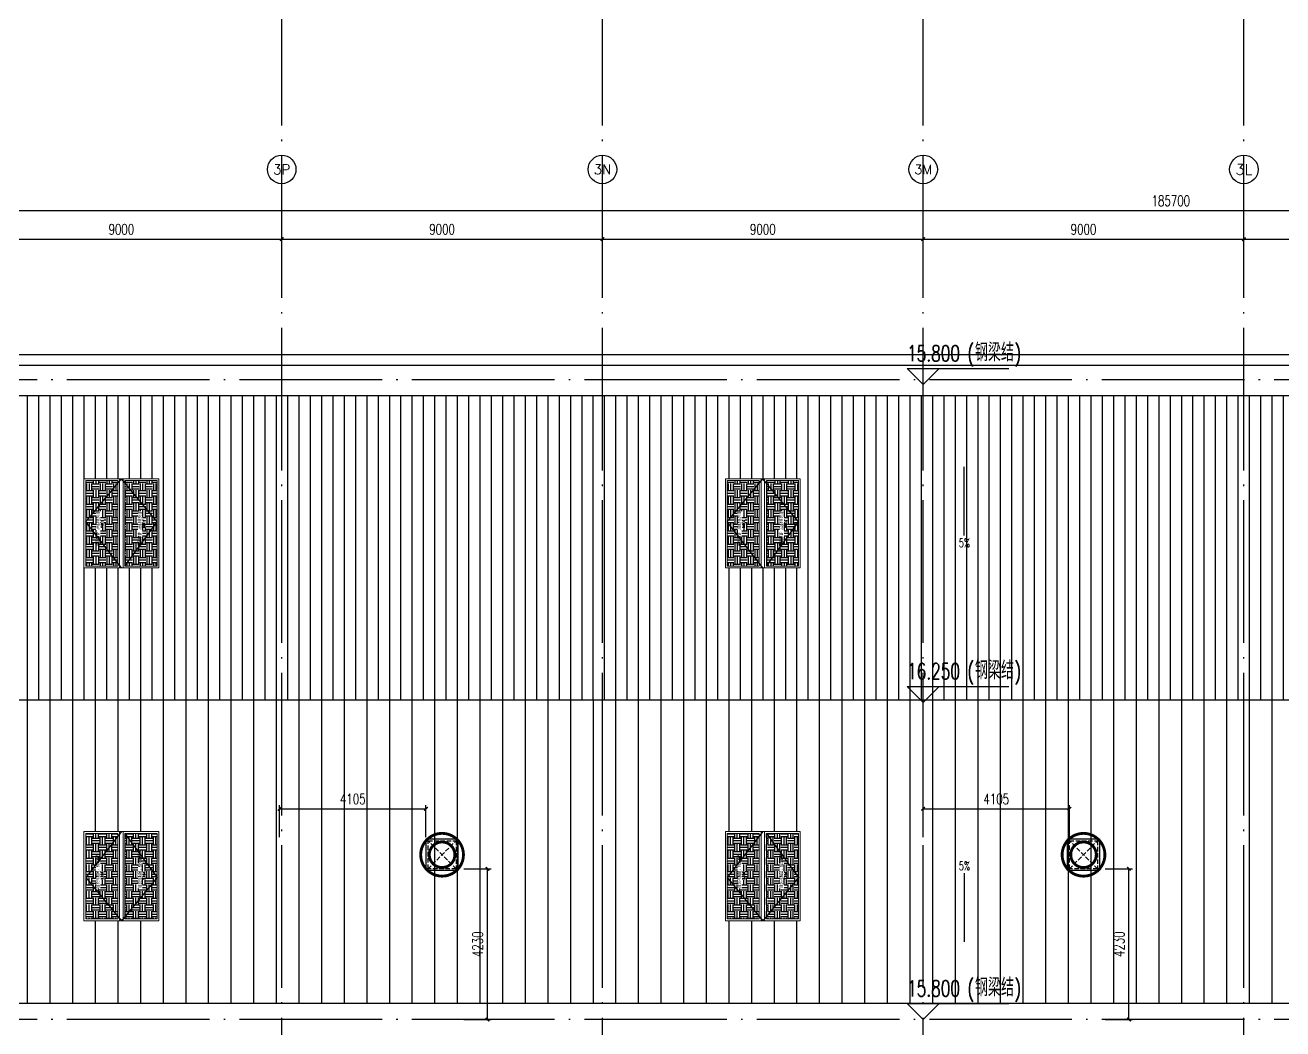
# Model space of a CAD drawing. Extents: x -555607 to 460190, y 498714 to 1664455.
# Drawn here: x 246946 to 282240, y 602510 to 630673 of the extents above; entities that cross this region are included whole.
import ezdxf
from ezdxf.enums import TextEntityAlignment as Align

# ---------------------------------------------------------------- set-up
doc = ezdxf.new("R2010")
doc.units = 0
doc.header["$LTSCALE"] = 1000
doc.header["$MEASUREMENT"] = 0
for name, pattern in [('DASH', [0.35, 0.25, -0.1]), ('DOTE', [2.42, 2, -0.2, 0.02, -0.2]), ('HIDDEN', [9.525, 6.35, -3.175])]:
    doc.linetypes.add(name, pattern=pattern)
doc.layers.get('Defpoints').update_dxf_attribs({"color": 210})
for name, color, linetype in [('A-AXIS-D', 1, 'Continuous'), ('A-AXIS-DOTE', 14, 'DOTE'), ('A-AXIS-DP', 126, 'Continuous'), ('A-AXIS-SYMB', 3, 'Continuous'), ('A-HATCH-2', 251, 'Continuous'), ('A-LIN-V', 9, 'Continuous'), ('A-SFCE', 30, 'Continuous'), ('A-WINDOW', 8, 'Continuous'), ('SPACE', 7, 'Continuous'), ('SPACE_HATCH', 8, 'Continuous'), ('参考线', 8, 'Continuous'), ('外框', 1, 'HIDDEN'), ('暖通', 7, 'Continuous')]:
    doc.layers.add(name, color=color, linetype=linetype)
doc.layers.add('成型线', color=3, linetype='Continuous', lineweight=18)
doc.styles.add('_TCH_AXIS', font='COMPLEX', dxfattribs={"bigfont": 'GBCBIG'})
doc.styles.add('_TCH_DIM', font='SIMPLEX', dxfattribs={"bigfont": 'GBCBIG'})
doc.styles.add('_TCH_DIM_T3', font='SIMPLEX', dxfattribs={"width": 0.705882, "bigfont": 'GBCBIG'})
doc.styles.add('_TCH_SPACE', font='SIMPLEX', dxfattribs={"height": 5, "bigfont": 'GBCBIG'})
doc.dimstyles.new('_TCH_ARCH&&100', dxfattribs={"dimtxt": 297.5, "dimasz": 100, "dimexe": 100, "dimexo": 100, "dimgap": 126.25, "dimtad": 1, "dimdec": 0, "dimzin": 0, "dimdsep": 46, "dimtxsty": '_TCH_DIM_T3', "dimblk": 'ARCHTICK', "dimcen": 0.09, "dimclrt": 7, "dimazin": 2, "dimtfac": 1, "dimtdec": 0, "dimtix": 1, "dimtmove": 2, "dimatfit": 3, "dimfxl": 100, "dimtolj": 1, "dimtzin": 0, "dimarcsym": 0})
pattern_1 = [(0, (0, 0), (187.5, 187.5), [187.5, -187.5]), (0, (0, 70.31), (187.5, 187.5), [187.5, -187.5]), (0, (0, 140.62), (187.5, 187.5), [187.5, -187.5]), (90, (23.44, 164.06), (-187.5, 187.5), [187.5, -187.5]), (90, (93.75, 164.06), (-187.5, 187.5), [187.5, -187.5]), (90, (164.06, 164.06), (-187.5, 187.5), [187.5, -187.5])]

# ---------------------------------------------------------------- blocks, each defined once
blk = doc.blocks.new('_ArchTick')
at = {"color": 0, "linetype": 'ByBlock', "const_width": 0.4}
blk.add_lwpolyline([(-0.5, -0.5), (0.5, 0.5)], dxfattribs=at)
blk = doc.blocks.new('*D445')
at = {"layer": 'A-AXIS-D', "color": 0, "lineweight": -2, "transparency": 16777216}
for p, q in [((245146, 623910), (245146, 624768)), ((254146, 623910), (254146, 624768)), ((245146, 624668), (254146, 624668))]:
    blk.add_line(p, q, dxfattribs=at)
at = {"layer": 'Defpoints', "color": 0, "transparency": 16777216}
for p in [(254146, 624668), (245146, 623810), (254146, 623810)]:
    blk.add_point(p, dxfattribs=at)
at = {"layer": 'A-AXIS-D', "color": 0, "lineweight": -2, "transparency": 16777216, "xscale": 100, "yscale": 100, "zscale": 100, "rotation": 180}
blk.add_blockref('_ArchTick', (245146, 624668), dxfattribs=at)
at = {"layer": 'A-AXIS-D', "color": 0, "lineweight": -2, "transparency": 16777216, "xscale": 100, "yscale": 100, "zscale": 100}
blk.add_blockref('_ArchTick', (254146, 624668), dxfattribs=at)
at = {"layer": 'A-AXIS-D', "color": 7, "transparency": 16777216, "insert": (249646, 624943), "char_height": 297.5, "attachment_point": 5, "style": '_TCH_DIM_T3'}
blk.add_mtext('\\A1;9000', dxfattribs=at)
blk = doc.blocks.new('*D446')
at = {"layer": 'A-AXIS-D', "color": 0, "lineweight": -2, "transparency": 16777216}
for p, q in [((254146, 623910), (254146, 624768)), ((263146, 623910), (263146, 624768)), ((254146, 624668), (263146, 624668))]:
    blk.add_line(p, q, dxfattribs=at)
at = {"layer": 'Defpoints', "color": 0, "transparency": 16777216}
for p in [(263146, 624668), (254146, 623810), (263146, 623810)]:
    blk.add_point(p, dxfattribs=at)
at = {"layer": 'A-AXIS-D', "color": 0, "lineweight": -2, "transparency": 16777216, "xscale": 100, "yscale": 100, "zscale": 100, "rotation": 180}
blk.add_blockref('_ArchTick', (254146, 624668), dxfattribs=at)
at = {"layer": 'A-AXIS-D', "color": 0, "lineweight": -2, "transparency": 16777216, "xscale": 100, "yscale": 100, "zscale": 100}
blk.add_blockref('_ArchTick', (263146, 624668), dxfattribs=at)
at = {"layer": 'A-AXIS-D', "color": 7, "transparency": 16777216, "insert": (258646, 624943), "char_height": 297.5, "attachment_point": 5, "style": '_TCH_DIM_T3'}
blk.add_mtext('\\A1;9000', dxfattribs=at)
blk = doc.blocks.new('*D447')
at = {"layer": 'A-AXIS-D', "color": 0, "lineweight": -2, "transparency": 16777216}
for p, q in [((263146, 623910), (263146, 624768)), ((272146, 623910), (272146, 624768)), ((263146, 624668), (272146, 624668))]:
    blk.add_line(p, q, dxfattribs=at)
at = {"layer": 'Defpoints', "color": 0, "transparency": 16777216}
for p in [(272146, 624668), (263146, 623810), (272146, 623810)]:
    blk.add_point(p, dxfattribs=at)
at = {"layer": 'A-AXIS-D', "color": 0, "lineweight": -2, "transparency": 16777216, "xscale": 100, "yscale": 100, "zscale": 100, "rotation": 180}
blk.add_blockref('_ArchTick', (263146, 624668), dxfattribs=at)
at = {"layer": 'A-AXIS-D', "color": 0, "lineweight": -2, "transparency": 16777216, "xscale": 100, "yscale": 100, "zscale": 100}
blk.add_blockref('_ArchTick', (272146, 624668), dxfattribs=at)
at = {"layer": 'A-AXIS-D', "color": 7, "transparency": 16777216, "insert": (267646, 624943), "char_height": 297.5, "attachment_point": 5, "style": '_TCH_DIM_T3'}
blk.add_mtext('\\A1;9000', dxfattribs=at)
blk = doc.blocks.new('*D448')
at = {"layer": 'A-AXIS-D', "color": 0, "lineweight": -2, "transparency": 16777216}
for p, q in [((272146, 623910), (272146, 624768)), ((281146, 623910), (281146, 624768)), ((272146, 624668), (281146, 624668))]:
    blk.add_line(p, q, dxfattribs=at)
at = {"layer": 'Defpoints', "color": 0, "transparency": 16777216}
for p in [(281146, 624668), (272146, 623810), (281146, 623810)]:
    blk.add_point(p, dxfattribs=at)
at = {"layer": 'A-AXIS-D', "color": 0, "lineweight": -2, "transparency": 16777216, "xscale": 100, "yscale": 100, "zscale": 100, "rotation": 180}
blk.add_blockref('_ArchTick', (272146, 624668), dxfattribs=at)
at = {"layer": 'A-AXIS-D', "color": 0, "lineweight": -2, "transparency": 16777216, "xscale": 100, "yscale": 100, "zscale": 100}
blk.add_blockref('_ArchTick', (281146, 624668), dxfattribs=at)
at = {"layer": 'A-AXIS-D', "color": 7, "transparency": 16777216, "insert": (276646, 624943), "char_height": 297.5, "attachment_point": 5, "style": '_TCH_DIM_T3'}
blk.add_mtext('\\A1;9000', dxfattribs=at)
blk = doc.blocks.new('*D449')
at = {"layer": 'A-AXIS-D', "color": 0, "lineweight": -2, "transparency": 16777216}
for p, q in [((281146, 623910), (281146, 624768)), ((290146, 623910), (290146, 624768)), ((281146, 624668), (290146, 624668))]:
    blk.add_line(p, q, dxfattribs=at)
at = {"layer": 'Defpoints', "color": 0, "transparency": 16777216}
for p in [(290146, 624668), (281146, 623810), (290146, 623810)]:
    blk.add_point(p, dxfattribs=at)
at = {"layer": 'A-AXIS-D', "color": 0, "lineweight": -2, "transparency": 16777216, "xscale": 100, "yscale": 100, "zscale": 100, "rotation": 180}
blk.add_blockref('_ArchTick', (281146, 624668), dxfattribs=at)
at = {"layer": 'A-AXIS-D', "color": 0, "lineweight": -2, "transparency": 16777216, "xscale": 100, "yscale": 100, "zscale": 100}
blk.add_blockref('_ArchTick', (290146, 624668), dxfattribs=at)
at = {"layer": 'A-AXIS-D', "color": 7, "transparency": 16777216, "insert": (285646, 624943), "char_height": 297.5, "attachment_point": 5, "style": '_TCH_DIM_T3'}
blk.add_mtext('\\A1;9000', dxfattribs=at)
blk = doc.blocks.new('*D460')
at = {"layer": 'A-AXIS-D', "color": 0, "lineweight": -2, "transparency": 16777216}
for p, q in [((186246, 624010), (186246, 625568)), ((186246, 625468), (371946, 625468)), ((371946, 624010), (371946, 625568))]:
    blk.add_line(p, q, dxfattribs=at)
at = {"layer": 'Defpoints', "color": 0, "transparency": 16777216}
for p in [(371946, 625468), (186246, 623910), (371946, 623910)]:
    blk.add_point(p, dxfattribs=at)
at = {"layer": 'A-AXIS-D', "color": 0, "lineweight": -2, "transparency": 16777216, "xscale": 100, "yscale": 100, "zscale": 100, "rotation": 180}
blk.add_blockref('_ArchTick', (186246, 625468), dxfattribs=at)
at = {"layer": 'A-AXIS-D', "color": 0, "lineweight": -2, "transparency": 16777216, "xscale": 100, "yscale": 100, "zscale": 100}
blk.add_blockref('_ArchTick', (371946, 625468), dxfattribs=at)
at = {"layer": 'A-AXIS-D', "color": 7, "transparency": 16777216, "insert": (279096, 625743), "char_height": 297.5, "attachment_point": 5, "style": '_TCH_DIM_T3'}
blk.add_mtext('\\A1;185700', dxfattribs=at)
blk = doc.blocks.new('44')
blk.add_wipeout([(277446, 745270), (279946, 745270), (279946, 747370), (277446, 747370)]).dxf.layer = '参考线'
at = {"layer": 'SPACE_HATCH'}
h = blk.add_hatch(dxfattribs=at)
h.set_pattern_fill('土壤', color=250, scale=50, style=0)
h.set_pattern_definition(pattern_1)
h.paths.add_polyline_path([(277496, 746420), (279896, 746420), (279896, 747320), (277496, 747320)])
h.paths.add_polyline_path([(278352, 746904), (279057, 746904), (279057, 747034), (278352, 747034)])
h.paths.add_polyline_path([(278591, 746811), (278817, 746811), (278817, 746895), (278591, 746895)])
h = blk.add_hatch(dxfattribs=at)
h.set_pattern_fill('土壤', color=250, scale=50, style=0)
h.set_pattern_definition(pattern_1)
h.paths.add_polyline_path([(277496, 746220), (279896, 746220), (279896, 745320), (277496, 745320)])
h.paths.add_polyline_path([(278352, 745724), (279057, 745724), (279057, 745854), (278352, 745854)])
h.paths.add_polyline_path([(278591, 745631), (278817, 745631), (278817, 745715), (278591, 745715)])
at = {"layer": '外框', "color": 250}
for points in [[(279946, 746320), (278658, 747320), (277446, 746320)], [(279896, 746220), (278658, 745320), (277446, 746320)]]:
    blk.add_lwpolyline(points, dxfattribs=at)
at = {"layer": '成型线', "color": 8}
for p, q in [((279946, 745270), (279946, 747370)), ((277446, 746370), (279946, 746370)), ((277446, 746270), (279946, 746270)), ((277496, 746420), (279896, 746420)), ((277496, 746220), (279896, 746220))]:
    blk.add_line(p, q, dxfattribs=at)
for points in [[(279946, 745270), (277446, 745270), (277446, 747370), (279946, 747370)], [(277496, 746420), (277496, 747320), (279896, 747320), (279896, 746420)], [(279896, 746220), (279896, 745320), (277496, 745320), (277496, 746220)]]:
    blk.add_lwpolyline(points, dxfattribs=at)
at = {"layer": 'SPACE', "color": 250, "style": '_TCH_SPACE'}
for p in [(278365, 746930), (278365, 745750)]:
    blk.add_text('自然排烟窗，有效面积', height=96.5, dxfattribs=at).set_placement(p)
at = {"layer": 'SPACE', "color": 250, "style": '_TCH_SPACE', "width": 0.705882}
for s, height, p in [('2.16m', 59.5, (278600, 746828)), ('2', 29.8, (278792, 746863)), ('2.16m', 59.5, (278600, 745648)), ('2', 29.8, (278792, 745683))]:
    blk.add_text(s, height=height, dxfattribs=at).set_placement(p)
blk = doc.blocks.new('frtt')
at = {"layer": 'A-LIN-V', "xscale": -1, "rotation": 90}
blk.add_blockref('44', (1112916, 997966), dxfattribs=at)
at = {"layer": 'A-LIN-V', "rotation": 90}
blk.add_blockref('44', (1112916, 430674), dxfattribs=at)
blk = doc.blocks.new('242343243')
at = {"layer": 'A-WINDOW'}
for p in [(-116950, -102575), (-98950, -102575)]:
    blk.add_blockref('frtt', p, dxfattribs=at)
blk = doc.blocks.new('fengji')
at = {"layer": '暖通', "color": 7, "linetype": 'DASH', "ltscale": 0.5}
for p, q in [((-395, 395), (395, -395)), ((395, 395), (-395, -395))]:
    blk.add_line(p, q, dxfattribs=at)
at = {"layer": '暖通', "color": 7, "const_width": 79.8}
for points in [[(0, -600, -1), (0, 600, -1)], [(0, -600, 1), (0, 600, 1)]]:
    blk.add_lwpolyline(points, format="xyb", dxfattribs=at)
at = {"layer": '暖通', "color": 7, "ltscale": 0.5}
blk.add_lwpolyline([(-445, 445), (445, 445), (445, -445), (-445, -445)], close=True, dxfattribs=at)
at = {"layer": '暖通', "color": 7, "linetype": 'DASH', "const_width": 79.8}
for points in [[(0, -358, -1), (0, 358, -1)], [(0, -358, 1), (0, 358, 1)]]:
    blk.add_lwpolyline(points, format="xyb", dxfattribs=at)
at = {"layer": '暖通', "color": 7, "linetype": 'DASH', "ltscale": 0.5}
blk.add_lwpolyline([(-395, 395), (395, 395), (395, -395), (-395, -395)], close=True, dxfattribs=at)
blk = doc.blocks.new('*D722')
at = {"layer": 'A-AXIS-DP', "color": 0, "lineweight": -2, "transparency": 16777216}
for p, q in [((277255, 607000), (278020, 607000)), ((277920, 602770), (277920, 607000)), ((277255, 602770), (278020, 602770))]:
    blk.add_line(p, q, dxfattribs=at)
at = {"layer": 'Defpoints', "color": 0, "transparency": 16777216}
for p in [(277155, 607000), (277920, 607000), (277155, 602770)]:
    blk.add_point(p, dxfattribs=at)
at = {"layer": 'A-AXIS-DP', "color": 0, "lineweight": -2, "transparency": 16777216, "xscale": 100, "yscale": 100, "zscale": 100}
for p, rotation in [((277920, 607000), 90), ((277920, 602770), 270)]:
    blk.add_blockref('_ArchTick', p, dxfattribs=dict(at, rotation=rotation))
at = {"layer": 'A-AXIS-DP', "color": 7, "transparency": 16777216, "insert": (277645, 604885), "char_height": 297.5, "attachment_point": 5, "rotation": 90, "style": '_TCH_DIM_T3'}
blk.add_mtext('\\A1;4230', dxfattribs=at)
blk = doc.blocks.new('*D723')
at = {"layer": 'A-AXIS-DP', "color": 0, "lineweight": -2, "transparency": 16777216}
for p, q in [((259255, 607000), (260020, 607000)), ((259920, 602770), (259920, 607000)), ((259255, 602770), (260020, 602770))]:
    blk.add_line(p, q, dxfattribs=at)
at = {"layer": 'Defpoints', "color": 0, "transparency": 16777216}
for p in [(259155, 607000), (259920, 607000), (259155, 602770)]:
    blk.add_point(p, dxfattribs=at)
at = {"layer": 'A-AXIS-DP', "color": 0, "lineweight": -2, "transparency": 16777216, "xscale": 100, "yscale": 100, "zscale": 100}
for p, rotation in [((259920, 607000), 90), ((259920, 602770), 270)]:
    blk.add_blockref('_ArchTick', p, dxfattribs=dict(at, rotation=rotation))
at = {"layer": 'A-AXIS-DP', "color": 7, "transparency": 16777216, "insert": (259645, 604885), "char_height": 297.5, "attachment_point": 5, "rotation": 90, "style": '_TCH_DIM_T3'}
blk.add_mtext('\\A1;4230', dxfattribs=at)
blk = doc.blocks.new('*D822')
at = {"layer": 'A-AXIS-DP', "color": 0, "lineweight": -2, "transparency": 16777216}
for p, q in [((272146, 607890), (272146, 608785)), ((272146, 608685), (276251, 608685)), ((276251, 607890), (276251, 608785))]:
    blk.add_line(p, q, dxfattribs=at)
at = {"layer": 'Defpoints', "color": 0, "transparency": 16777216}
for p in [(276251, 608685), (272146, 607790), (276251, 607790)]:
    blk.add_point(p, dxfattribs=at)
at = {"layer": 'A-AXIS-DP', "color": 0, "lineweight": -2, "transparency": 16777216, "xscale": 100, "yscale": 100, "zscale": 100, "rotation": 180}
blk.add_blockref('_ArchTick', (272146, 608685), dxfattribs=at)
at = {"layer": 'A-AXIS-DP', "color": 0, "lineweight": -2, "transparency": 16777216, "xscale": 100, "yscale": 100, "zscale": 100}
blk.add_blockref('_ArchTick', (276251, 608685), dxfattribs=at)
at = {"layer": 'A-AXIS-DP', "color": 7, "transparency": 16777216, "insert": (274198, 608960), "char_height": 297.5, "attachment_point": 5, "style": '_TCH_DIM_T3'}
blk.add_mtext('\\A1;4105', dxfattribs=at)
blk = doc.blocks.new('*D826')
at = {"layer": 'A-AXIS-DP', "color": 0, "lineweight": -2, "transparency": 16777216}
for p, q in [((254088, 607890), (254088, 608785)), ((254088, 608685), (258193, 608685)), ((258193, 607890), (258193, 608785))]:
    blk.add_line(p, q, dxfattribs=at)
at = {"layer": 'Defpoints', "color": 0, "transparency": 16777216}
for p in [(258193, 608685), (254088, 607790), (258193, 607790)]:
    blk.add_point(p, dxfattribs=at)
at = {"layer": 'A-AXIS-DP', "color": 0, "lineweight": -2, "transparency": 16777216, "xscale": 100, "yscale": 100, "zscale": 100, "rotation": 180}
blk.add_blockref('_ArchTick', (254088, 608685), dxfattribs=at)
at = {"layer": 'A-AXIS-DP', "color": 0, "lineweight": -2, "transparency": 16777216, "xscale": 100, "yscale": 100, "zscale": 100}
blk.add_blockref('_ArchTick', (258193, 608685), dxfattribs=at)
at = {"layer": 'A-AXIS-DP', "color": 7, "transparency": 16777216, "insert": (256140, 608960), "char_height": 297.5, "attachment_point": 5, "style": '_TCH_DIM_T3'}
blk.add_mtext('\\A1;4105', dxfattribs=at)
blk = doc.blocks.new('2312321321')
at = {"layer": '暖通', "rotation": 180}
for p in [(258645.8, 607395), (276645.8, 607395)]:
    blk.add_blockref('fengji', p, dxfattribs=at)
at = {"layer": 'A-AXIS-DP'}
for p1, p2, distance, picture, middle in [((254087.8, 607790), (258192.8, 607790), 895, '*D826', (256140.3, 608960)), ((272145.8, 607790), (276250.8, 607790), 895, '*D822', (274198.3, 608960)), ((259154.7, 602770), (259154.7, 607000), -765.3, '*D723', (259645, 604885)), ((277154.7, 602770), (277154.7, 607000), -765.3, '*D722', (277645, 604885))]:
    dim = blk.add_aligned_dim(p1=p1, p2=p2, distance=distance, dimstyle='_TCH_ARCH&&100', dxfattribs=at)
    dim.commit()
    dim.dimension.update_dxf_attribs({"geometry": picture, "text_midpoint": middle})

msp = doc.modelspace()

# ---------------------------------------------------------------- hatches: boundary and pattern name
at = {"layer": 'A-HATCH-2'}
h = msp.add_hatch(dxfattribs=at)
h.set_pattern_fill('ANSI31', color=250, scale=200, angle=45)
h.set_pattern_definition([(90, (0, 0), (-317.5, 0), [])])
h.paths.add_polyline_path([(233880, 611745), (366415.7, 611745), (371645.8, 611745), (371645.8, 620270), (203721, 620270), (201080.9, 612133.2), (200954.9, 611745)])
h = msp.add_hatch(dxfattribs=at)
h.set_pattern_fill('ANSI31', color=250, scale=400, angle=45)
h.set_pattern_definition([(90, (0, 0), (-635, 0), [])])
h.paths.add_polyline_path([(233880, 611745), (366415.7, 611745), (371645.8, 611745), (371645.8, 603220), (198188.9, 603220), (200954.9, 611745), (221250, 611745)])

# ---------------------------------------------------------------- linework, layer by layer
at = {"layer": 'A-AXIS-D'}
for centre in [(254145.8, 626624), (263145.8, 626624), (272145.8, 626624), (281145.8, 626624)]:
    msp.add_circle(centre, 400, dxfattribs=at)
at = {"layer": 'A-AXIS-DOTE', "color": 250, "ltscale": 2}
for p, q in [((254145.8, 540740), (254145.8, 637259.3)), ((263145.8, 540740), (263145.8, 637259.3)), ((272145.8, 540740), (272145.8, 637259.3)), ((281145.8, 540740), (281145.8, 637259.3)), ((377960, 620720), (181990, 620720)), ((377960, 602770), (181990, 602770))]:
    msp.add_line(p, q, dxfattribs=at)
at = {"layer": 'A-AXIS-SYMB', "color": 8}
for p, q in [((272145.8, 620590), (271695.8, 621040)), ((271695.8, 621040), (274545.8, 621040)), ((272145.8, 620590), (272595.8, 621040)), ((273298.4, 618040), (273298.4, 618280)), ((273298.4, 616350), (273298.4, 618040)), ((272145.8, 611670), (271695.8, 612120)), ((271695.8, 612120), (274545.8, 612120)), ((272145.8, 611670), (272595.8, 612120)), ((273298.4, 606880), (273298.4, 605190)), ((273298.4, 605190), (273298.4, 604950)), ((272145.8, 602770), (271695.8, 603220)), ((271695.8, 603220), (274545.8, 603220)), ((272145.8, 602770), (272595.8, 603220))]:
    msp.add_line(p, q, dxfattribs=at)
at = {"layer": 'A-LIN-V', "color": 8}
for points in [[(371645.8, 620270), (203721, 620270)], [(371645.8, 603220), (198188.9, 603220)]]:
    msp.add_lwpolyline(points, dxfattribs=at)
at = {"layer": 'A-SFCE', "color": 8}
for points in [[(371945.8, 548220), (371945.8, 621419.9), (203778.7, 621420), (186245.8, 567383.3), (186245.8, 566370), (186845.8, 566370)], [(186545.8, 564570), (186545.8, 548519.9), (371645.8, 548519.9), (371645.8, 621119.9), (203996.8, 621120), (186545.8, 567335.8), (186545.8, 566670), (186845.8, 566670)], [(200954.9, 611745), (371645.8, 611745)]]:
    msp.add_lwpolyline(points, dxfattribs=at)

# ---------------------------------------------------------------- texts
at = {"layer": 'A-AXIS-D', "color": 7, "style": '_TCH_AXIS'}
for s, height, p, p2 in [('3P', 282.17, (253904, 626482.9), (254387.7, 626482.9)), ('3N', 270.86, (262900.7, 626488.5), (263390.9, 626488.5)), ('3M', 260.31, (271897.9, 626493.8), (272393.7, 626493.8)), ('3L', 294.28, (280907.6, 626476.8), (281384, 626476.8))]:
    msp.add_text(s, height=height, dxfattribs=at).set_placement(p, p2, align=Align.FIT)
at = {"layer": 'A-AXIS-SYMB', "color": 8, "style": '_TCH_DIM', "width": 0.705882}
for s, height, p in [('15.800', 446.25, (271695, 621240)), ('(', 446.2, (273390, 621240)), (')', 446.2, (274705.9, 621240)), ('5%', 238, (273146.4, 616028)), ('16.250', 446.25, (271695, 612320)), ('(', 446.2, (273390, 612320)), (')', 446.2, (274705.9, 612320)), ('5%', 238, (273146.4, 606964)), ('(', 446.2, (273390, 603420)), (')', 446.2, (274705.9, 603420)), ('15.800', 446.25, (271695, 603420))]:
    msp.add_text(s, height=height, dxfattribs=at).set_placement(p)
at = {"layer": 'A-AXIS-SYMB', "color": 8, "style": '_TCH_DIM'}
for p in [(273600, 621240), (273600, 612320), (273600, 603420)]:
    msp.add_text('钢梁结', height=506.38, dxfattribs=at).set_placement(p)

# ---------------------------------------------------------------- dimensions: what is measured, and where the dimension line sits
at = {"layer": 'A-AXIS-D'}
for base, p1, p2, text, picture, middle in [((371945.8, 625467.8), (186245.8, 623909.8), (371945.8, 623909.8), '185700', '*D460', (279095.8, 625742.8)), ((254145.8, 624667.8), (245145.8, 623809.8), (254145.8, 623809.8), '9000', '*D445', (249645.8, 624942.8)), ((263145.8, 624667.8), (254145.8, 623809.8), (263145.8, 623809.8), '9000', '*D446', (258645.8, 624942.8)), ((272145.8, 624667.8), (263145.8, 623809.8), (272145.8, 623809.8), '9000', '*D447', (267645.8, 624942.8)), ((281145.8, 624667.8), (272145.8, 623809.8), (281145.8, 623809.8), '9000', '*D448', (276645.8, 624942.8)), ((290145.8, 624667.8), (281145.8, 623809.8), (290145.8, 623809.8), '9000', '*D449', (285645.8, 624942.8))]:
    dim = msp.add_linear_dim(base=base, p1=p1, p2=p2, angle=0, text=text, dimstyle='_TCH_ARCH&&100', dxfattribs=at)
    dim.commit()
    dim.dimension.update_dxf_attribs({"geometry": picture, "text_midpoint": middle, "dimtype": 129})

# ---------------------------------------------------------------- next in the draw order: block references
at = {"layer": 'A-WINDOW'}
msp.add_blockref('242343243', (0, 0), dxfattribs=at)

# ---------------------------------------------------------------- next in the draw order: block references
at = {"layer": '暖通', "color": 7}
msp.add_blockref('2312321321', (0, 0), dxfattribs=at)

doc.saveas('drawing.dxf')
